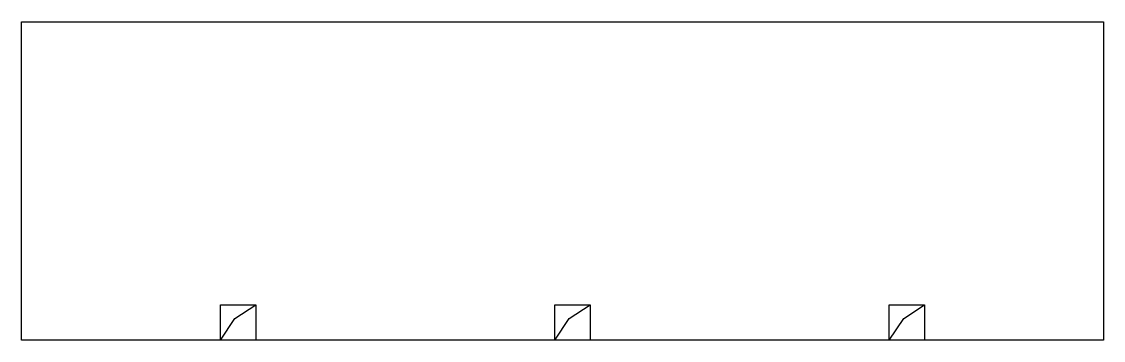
# Model space of a CAD drawing. Extents: x 0 to 3060, y 0 to 900.
import ezdxf

# ---------------------------------------------------------------- set-up
doc = ezdxf.new("R2010")
doc.units = 0
doc.header["$LTSCALE"] = 100
doc.layers.get('0').update_dxf_attribs({"linetype": 'CONTINUOUS'})

msp = doc.modelspace()

# ---------------------------------------------------------------- linework, layer by layer
at = {"color": 0}
msp.add_lwpolyline([(3060, 900), (3060, 0), (0, 0), (0, 900)], close=True, dxfattribs=at)
for points in [[(562.7, 0), (562.7, 100), (662.7, 100), (662.7, 0)], [(562.7, 0), (603.4, 61.5), (662.7, 100)], [(1508.6, 0), (1508.6, 100), (1608.6, 100), (1608.6, 0)], [(1508.6, 0), (1549.3, 61.5), (1608.6, 100)], [(2454.4, 0), (2454.4, 100), (2554.4, 100), (2554.4, 0)], [(2454.4, 0), (2495.1, 61.5), (2554.4, 100)]]:
    msp.add_lwpolyline(points, dxfattribs=at)

doc.saveas('drawing.dxf')
